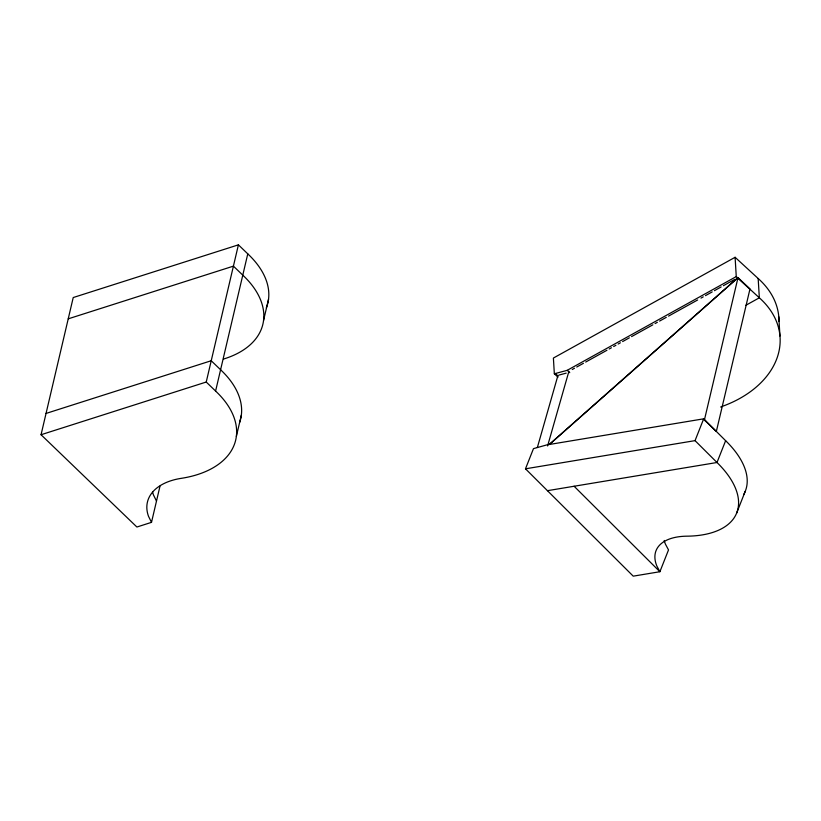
<?xml version="1.0" encoding="UTF-8"?>
<svg xmlns="http://www.w3.org/2000/svg" width="821" height="821" viewBox="0 0 821 821"><rect width="100%" height="100%" fill="white"/><g stroke="black" fill="none" stroke-linecap="round" stroke-linejoin="round"><path stroke-width="1.23" d="M160.003 486.124L151.505 522.351L136.891 527.02L41.05 434.73L73.223 297.541L238.408 244.843L247.778 253.863A100.542 59.943 13.2 0 1 266.322 307.865M41.05 434.73L206.235 382.032L238.408 244.843M151.505 522.351L148.519 516.337A62.447 37.232 13.2 0 1 181.236 478.345A100.542 59.943 13.2 0 0 215.595 391.053L247.778 253.863M236.345 436.444L241.343 415.149M263.531 320.549L268.529 299.255M749.932 289.166L737.997 277.693L704.408 419.972L716.343 431.446L749.932 289.166L737.946 277.621L549.506 444.264M537.365 447.496L557.972 375.341M547.597 445.957L568.891 371.369M664.22 540.485A62.447 31.793 21.6 0 0 665.441 544.159L668.52 549.916L659.889 571.724L633.227 576.157L525.491 468.812L533.476 448.635L546.919 444.879L703.679 418.823L725.631 440.692A100.542 51.179 21.6 0 1 743.549 494.755M525.491 468.812L695.048 440.631L703.679 418.823M725.631 440.692L717 462.5A100.542 51.179 21.6 0 1 686.951 536.175A62.447 31.793 21.6 0 0 656.821 565.956L659.889 571.724L574.105 486.248M736.611 513.146L745.232 491.338M549.557 444.335L737.997 277.693M778.985 321.391A100.542 70.852 -3.4 0 0 758.173 278.514L735.103 257.291L553.395 358.048L554.339 373.771L557.982 377.126M554.339 373.771L567.198 370.333L736.263 276.585L735.103 257.291M572.247 369.512L574.484 368.27M576.722 367.028L583.444 363.303M585.681 362.061L606.955 350.259M609.192 349.017L611.429 347.776M613.677 346.534L615.914 345.292M618.151 344.05L620.389 342.809M622.626 341.567L629.348 337.841M631.585 336.6L652.859 324.808M655.096 323.566L657.334 322.325M659.581 321.083L666.293 317.358M668.53 316.116L697.645 299.973M701.001 298.115L703.238 296.874M705.485 295.632L712.197 291.907M714.434 290.665L721.156 286.94M723.393 285.698L734.59 279.489M745.93 305.248L759.333 297.807L758.173 278.514M68.235 318.835L233.421 266.137L242.78 275.148A100.542 59.943 13.2 0 1 223.456 359.075M46.048 413.435L211.223 360.737L220.592 369.758A100.542 59.943 13.2 0 1 239.578 422.569M559.142 375.033L566.213 373.134M547.443 490.681L717 462.5L695.048 440.631M736.263 276.585L759.333 297.807A100.542 70.852 -3.4 0 1 722.993 406.118A62.447 44.006 -3.4 0 0 720.643 407.021M567.198 370.333L569.753 372.683M555.263 373.524L557.818 375.874M206.235 382.032L215.595 391.053M703.576 419.09L706.111 421.614M156.493 501.067L153.506 495.042A62.447 37.232 13.2 0 1 152.521 491.758M778.79 316.732L779.95 336.025"/></g></svg>
